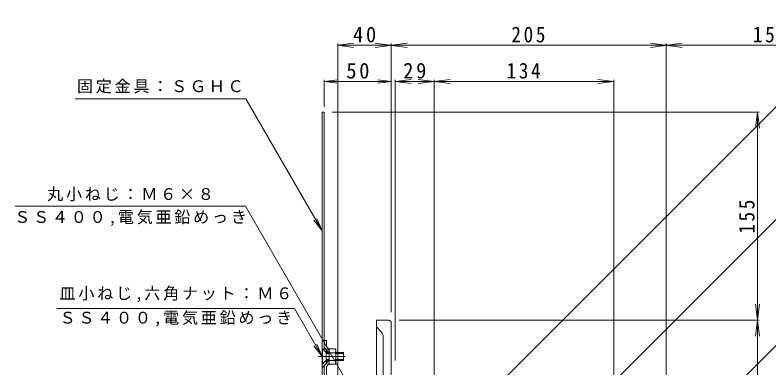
# Model space of a CAD drawing. Units: millimetres, scale not verified. Extents: x -458 to 411, y -549 to 465.
# Drawn here: x -458 to 104, y -165 to 98 of the extents above; entities that cross this region are included whole.
import ezdxf

# ---------------------------------------------------------------- set-up
doc = ezdxf.new("R2010")
doc.units = ezdxf.units.MM
doc.header["$LTSCALE"] = 4
doc.linetypes.add('CHAIN1', pattern=[8, 5, -1, 1, -1])
for name, color, linetype, lineweight in [('2-0', 4, 'Continuous', 9), ('2-4', 7, 'Continuous', 9), ('2-5', 7, 'Continuous', 9), ('2-8', 2, 'Continuous', 9), ('2-A_2-Aﾚｲﾔ', 2, 'Continuous', 9)]:
    doc.layers.add(name, color=color, linetype=linetype, lineweight=lineweight)
doc.styles.add('ＭＳ ゴシック', font='')
doc.styles.get('ＭＳ ゴシック').set_extended_font_data('MS Gothic')

msp = doc.modelspace()

# ---------------------------------------------------------------- linework, layer by layer
at = {"layer": '2-0'}
for p, q in [((-188.813, -129.629), (-188.813, -183.398)), ((-179.813, -129.629), (-188.813, -129.629)), ((-185.156, -138.551), (-188.813, -134.629)), ((-177.812, -231.687), (-177.812, -131.629)), ((-183.812, -141.961), (-183.812, -227.001))]:
    msp.add_line(p, q, dxfattribs=at)
for centre, radius, end in [((-179.813, -131.629), 2, 90), ((-188.813, -141.961), 5, 42.99947)]:
    msp.add_arc(centre, radius, 0, end, dxfattribs=at)
at = {"layer": '2-4'}
for p, q in [((-217.772, 75.316), (-205.874, 76.883)), ((-217.772, -229.721), (-217.772, 76.516)), ((-217.772, 75.316), (-205.874, 73.75)), ((-217.772, 75.316), (182.187, 75.316)), ((-165.915, 73.75), (-189.71, 76.883)), ((-165.915, 76.883), (-189.71, 73.75)), ((-177.813, -123.629), (-177.813, 76.516)), ((39.085, 73.75), (15.29, 76.883)), ((39.085, 76.883), (15.29, 73.75)), ((27.187, -329.992), (27.187, 76.516)), ((-227.813, 48.366), (-217.898, 49.671)), ((-227.813, 29.343), (-227.813, 49.566)), ((-177.813, 48.366), (-227.813, 48.366)), ((-227.813, 48.366), (-217.898, 47.061)), ((-177.813, 48.366), (-187.727, 49.671)), ((-177.813, 48.366), (-187.727, 47.061)), ((-174.891, 48.366), (-162.994, 49.932)), ((-174.891, -159.602), (-174.891, 49.566)), ((-174.891, 48.366), (-162.994, 46.8)), ((-174.891, 48.366), (-11.891, 48.366)), ((-133.994, 46.8), (-157.789, 49.932)), ((-133.994, 49.932), (-157.789, 46.8)), ((-145.891, -186.409), (-145.891, 49.566)), ((-11.891, 48.366), (-23.788, 49.932)), ((-11.891, 48.366), (-23.788, 46.8)), ((-11.891, -319.01), (-11.891, 49.566)), ((-221.962, 25.371), (96.308, 25.371)), ((95.108, 25.371), (93.542, 13.474)), ((95.108, 25.371), (96.674, 13.474)), ((95.108, -384.629), (95.108, 25.371)), ((96.674, -117.732), (93.542, -141.526)), ((93.542, -117.732), (96.674, -141.526)), ((-171.813, -129.629), (96.308, -129.629))]:
    msp.add_line(p, q, dxfattribs=at)
at = {"layer": '2-5'}
for p, q in [((-138.303, -217.787), (177.298, 97.814)), ((-413.444, 35.399), (-286.21, 35.399)), ((-229.413, -62.977), (-286.21, 35.399)), ((-115.141, -278.507), (155.922, -7.444)), ((-229.413, -62.977), (-235.501, -55.043)), ((-229.413, -62.977), (-233.24, -53.738)), ((-44.377, -301.781), (166.211, -91.193)), ((-250.034, -120.912), (-427.138, -120.912)), ((-229.413, -156.629), (-250.034, -120.912)), ((-229.413, -156.629), (-235.501, -148.696)), ((-229.413, -156.629), (-233.24, -147.39))]:
    msp.add_line(p, q, dxfattribs=at)
msp.add_lwpolyline([(-203.001, -189.15), (-286.447, -44.471), (-458.213, -44.471)], dxfattribs=at)
at = {"layer": '2-8'}
for p, q in [((-229.413, 25.371), (-227.813, 25.371)), ((-229.413, 25.371), (-229.413, -334.629)), ((-227.813, -152.629), (-227.813, 25.371)), ((-226.212, -144.629), (-227.813, -144.629)), ((-226.212, -149.217), (-226.212, -144.629)), ((-226.963, -153.129), (-229.413, -150.679)), ((-227.813, -149.879), (-225.712, -151.979)), ((-225.831, -151.998), (-227.813, -150.017)), ((-226.212, -149.217), (-224.112, -151.317)), ((-226.963, -153.129), (-225.831, -151.998)), ((-225.831, -151.998), (-225.831, -153.629)), ((-225.712, -153.629), (-225.712, -151.979)), ((-224.112, -153.129), (-225.712, -153.129)), ((-226.963, -160.129), (-229.413, -162.579)), ((-229.413, -164.98), (-225.712, -161.279)), ((-225.831, -159.629), (-225.831, -161.261)), ((-225.712, -161.279), (-225.712, -159.629)), ((-224.112, -160.129), (-225.712, -160.129)), ((-226.212, -172.529), (-226.212, -164.042))]:
    msp.add_line(p, q, dxfattribs=at)
at = {"layer": '2-8', "linetype": 'CHAIN1'}
msp.add_line((-212.084, -156.629), (-232.212, -156.629), dxfattribs=at)
at = {"layer": '2-8'}
for points in [[(-226.212, -164.042), (-224.112, -161.942), (-224.112, -151.317)], [(-226.963, -160.129), (-225.831, -161.261), (-227.813, -163.242)], [(-227.813, -163.242), (-227.813, -334.629), (-229.413, -334.629)]]:
    msp.add_lwpolyline(points, dxfattribs=at)
at = {"layer": '2-A_2-Aﾚｲﾔ'}
for p, q in [((-229.413, -150.979), (-229.413, -162.279)), ((-219.603, -150.879), (-224.112, -150.879)), ((-226.463, -159.629), (-226.463, -153.629)), ((-226.463, -154.499), (-224.112, -154.499)), ((-219.603, -153.766), (-224.112, -153.766)), ((-219.112, -160.936), (-219.112, -152.323)), ((-219.112, -153.629), (-213.413, -153.629)), ((-219.112, -154.499), (-213.413, -154.499)), ((-213.413, -153.629), (-213.413, -159.629)), ((-229.413, -162.279), (-229.113, -162.279)), ((-226.463, -158.759), (-224.112, -158.759)), ((-219.603, -159.493), (-224.112, -159.493)), ((-219.603, -162.379), (-224.112, -162.379)), ((-219.112, -158.759), (-213.413, -158.759)), ((-219.112, -159.629), (-213.413, -159.629))]:
    msp.add_line(p, q, dxfattribs=at)
for points in [[(-229.413, -150.979), (-229.113, -150.979), (-229.113, -162.279)], [(-224.112, -153.629), (-226.463, -153.629), (-229.113, -150.979)], [(-224.112, -159.629), (-226.463, -159.629), (-229.113, -162.279)]]:
    msp.add_lwpolyline(points, dxfattribs=at)
for centre, radius, start, end in [((-221.48, -152.323), 2.368, 322.44278, 37.55722), ((-227.71, -156.629), 8.598, 340.548, 19.452), ((-221.48, -160.936), 2.368, 322.44278, 37.55722)]:
    msp.add_arc(centre, radius, start, end, dxfattribs=at)

# ---------------------------------------------------------------- texts
at = {"layer": '2-4', "color": 2, "char_height": 11.73, "attachment_point": 7, "style": 'ＭＳ ゴシック'}
for s, insert in [('\\T1.27;\\W0.95;40', (-206.292, 77.316)), ('\\T1.27;\\W0.9;205', (-88.313, 77.316)), ('\\T1.27;\\W0.9;155', (91.687, 77.316)), ('\\T1.27;\\W0.95;50', (-211.313, 50.366)), ('\\T1.27;\\W0.95;29', (-168.891, 50.366)), ('\\T1.27;\\W0.9;134', (-91.891, 50.366))]:
    msp.add_mtext(s, dxfattribs=dict(at, insert=insert))
at = {"layer": '2-4', "color": 2, "insert": (93.108, -65.129), "char_height": 11.73, "attachment_point": 7, "rotation": 90, "style": 'ＭＳ ゴシック'}
msp.add_mtext('\\T1.27;\\W0.9;155', dxfattribs=at)
at = {"layer": '2-5', "char_height": 8.798, "attachment_point": 7, "style": 'ＭＳ ゴシック'}
for s, insert in [('\\T1.17;固定金具：ＳＧＨＣ', (-412.133, 39.394)), ('\\T1.17;丸小ねじ：Ｍ６×８', (-434.33, -40.931)), ('\\T1.17;ＳＳ４００,電気亜鉛めっき', (-458.83, -59.329)), ('\\T1.17;皿小ねじ,六角ナット：Ｍ６', (-425.086, -116.208)), ('\\T1.17;ＳＳ４００,電気亜鉛めっき', (-425.086, -134.342))]:
    msp.add_mtext(s, dxfattribs=dict(at, insert=insert))

doc.saveas('drawing.dxf')
